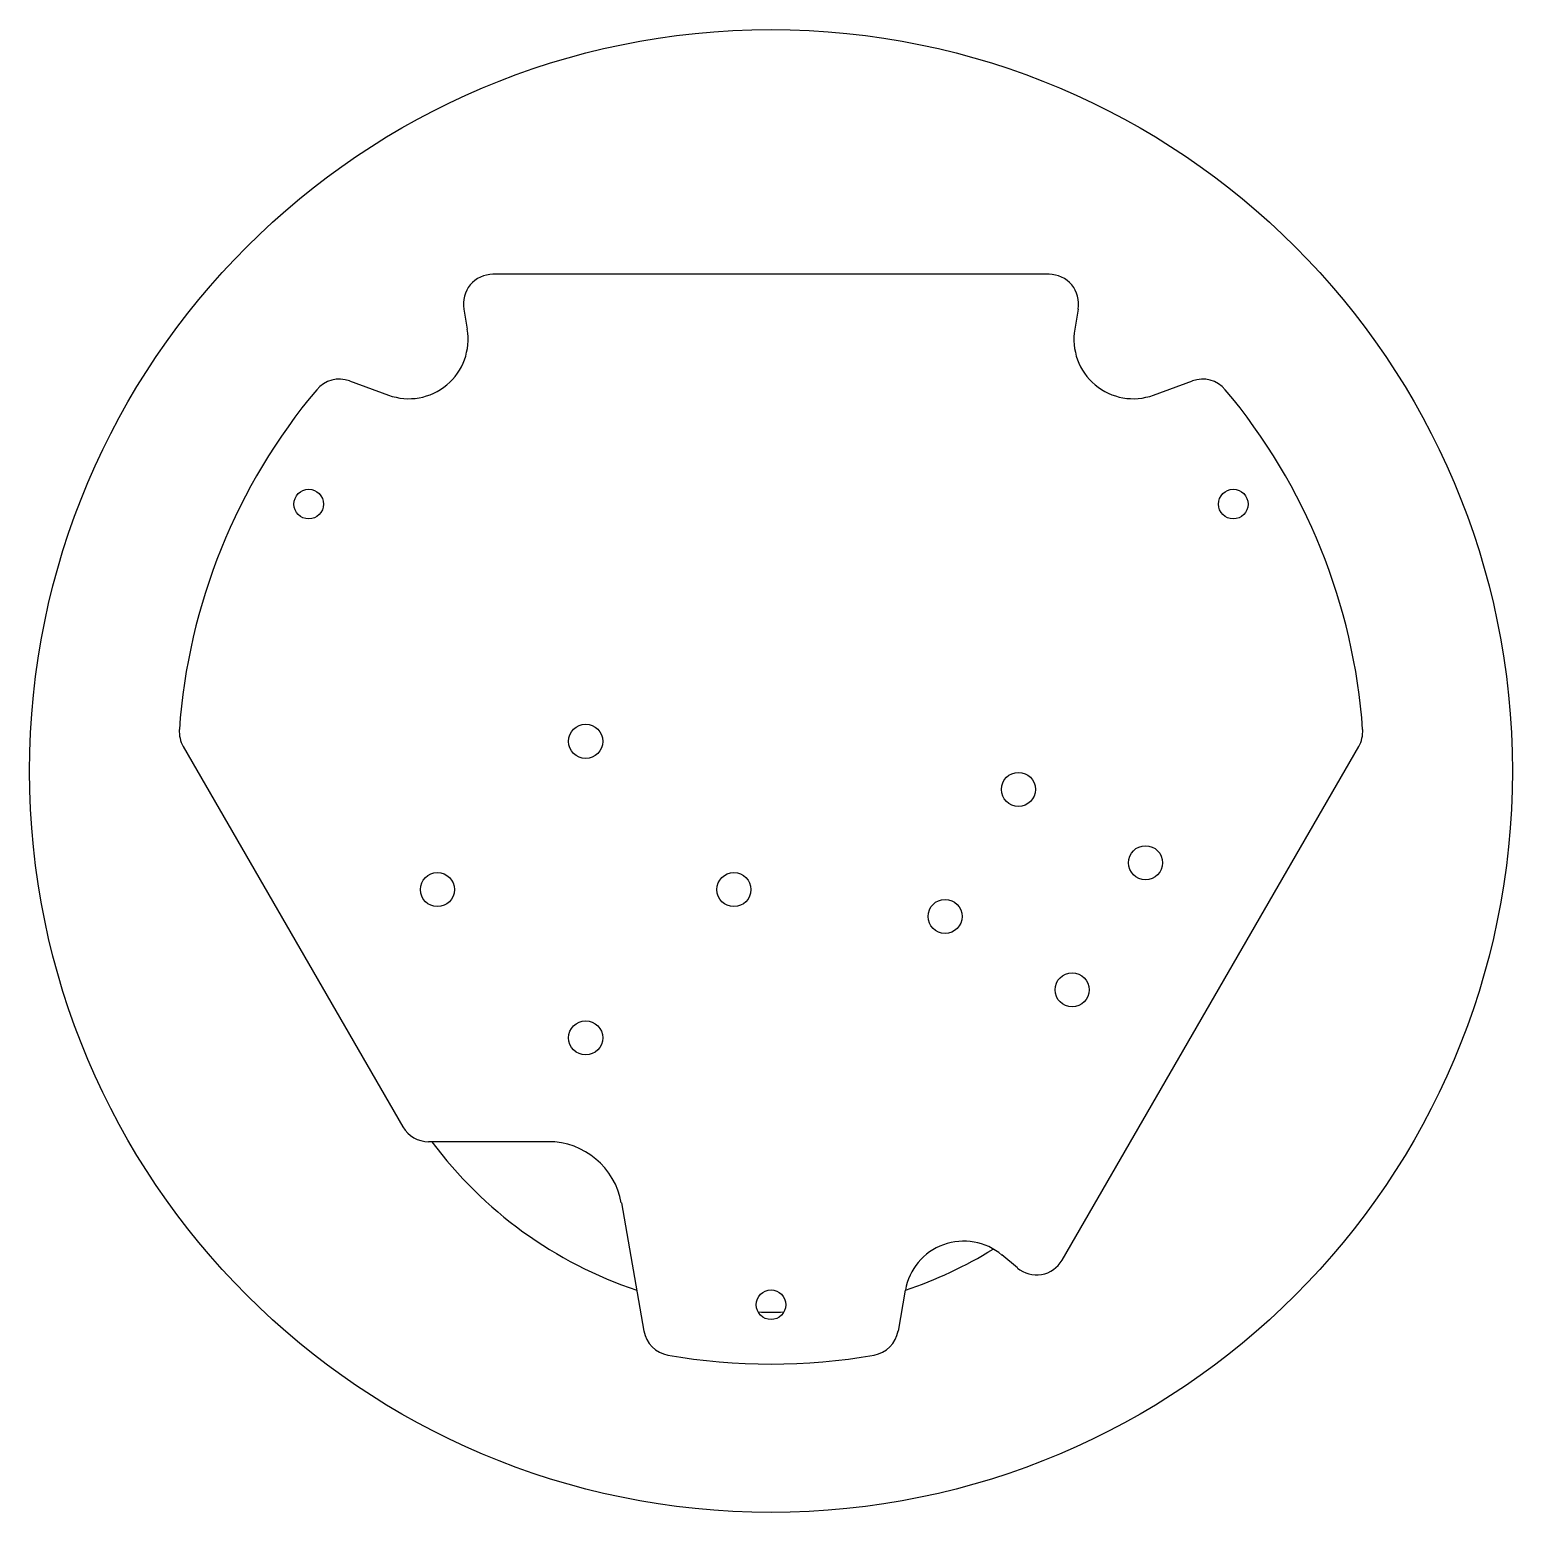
# Model space of a CAD drawing. Header units: millimetres. Extents: x 0 to 100, y 0 to 100.
import ezdxf

# ---------------------------------------------------------------- set-up
doc = ezdxf.new("R2010")
doc.units = ezdxf.units.MM
doc.header["$LTSCALE"] = 16.335
doc.layers.get('0').update_dxf_attribs({"linetype": 'CONTINUOUS'})
doc.layers.add('1__AXES', color=7, linetype='CONTINUOUS')
doc.layers.add('1__CURVES', color=7, linetype='CONTINUOUS')

msp = doc.modelspace()

# ---------------------------------------------------------------- linework, layer by layer
at = {"color": 7, "linetype": 'CONTINUOUS'}
for p, q in [((68.75, 83.5), (31.25, 83.5)), ((29.28, 81.15), (29.51, 79.8)), ((70.72, 81.15), (70.49, 79.8)), ((21.58, 76.31), (24.21, 75.35)), ((75.79, 75.35), (78.42, 76.31)), ((10.36, 51.66), (25.17, 26)), ((69.63, 17.01), (89.64, 51.66)), ((34.98, 25), (26.91, 25)), ((39.91, 20.87), (41.43, 12.23)), ((66.62, 16.48), (65.57, 17.36)), ((59.06, 14.99), (58.57, 12.23))]:
    msp.add_line(p, q, dxfattribs=at)
for centre, radius, start, end in [((31.25, 81.5), 2, 90, 190), ((68.75, 81.5), 2, 350, 90), ((25.57, 79.11), 4, 250, 10), ((74.43, 79.11), 4, 170, 290), ((20.89, 74.43), 2, 70, 139.9948), ((79.11, 74.43), 2, 40.0052, 110), ((50, 50), 40, 139.9948, 175.9908), ((50, 50), 40, 4.0092, 40.0052), ((12.09, 52.66), 2, 175.9908, 210), ((87.91, 52.66), 2, 330, 4.0092), ((26.91, 27), 2, 210, 270), ((34.98, 20), 5, 10, 90), ((63, 14.29), 4, 50, 170), ((67.9, 18.01), 2, 230, 330), ((43.4, 12.58), 2, 190, 259.9948), ((56.6, 12.58), 2, 280.0052, 350), ((50, 50), 40, 259.9948, 280.0052)]:
    msp.add_arc(centre, radius, start, end, dxfattribs=at)
at = {"layer": '1__AXES', "color": 7, "linetype": 'CONTINUOUS'}
for centre, radius in [((18.82, 68), 1), ((81.18, 68), 1), ((37.5, 52), 1.15), ((66.69, 48.76), 1.15), ((75.26, 43.81), 1.15), ((27.5, 42), 1.15), ((47.5, 42), 1.15), ((61.74, 40.19), 1.15), ((70.31, 35.24), 1.15), ((37.5, 32), 1.15), ((50, 14), 1)]:
    msp.add_circle(centre, radius, dxfattribs=at)
at = {"layer": '1__CURVES', "color": 4, "linetype": 'CONTINUOUS'}
msp.add_circle((50, 50), 50, dxfattribs=at)
for start, end in [(216.6263, 251.4682), (288.5361, 301.7012), (268.2547, 271.7453)]:
    msp.add_arc((50, 42), 28.5, start, end, dxfattribs=at)

doc.saveas('drawing.dxf')
